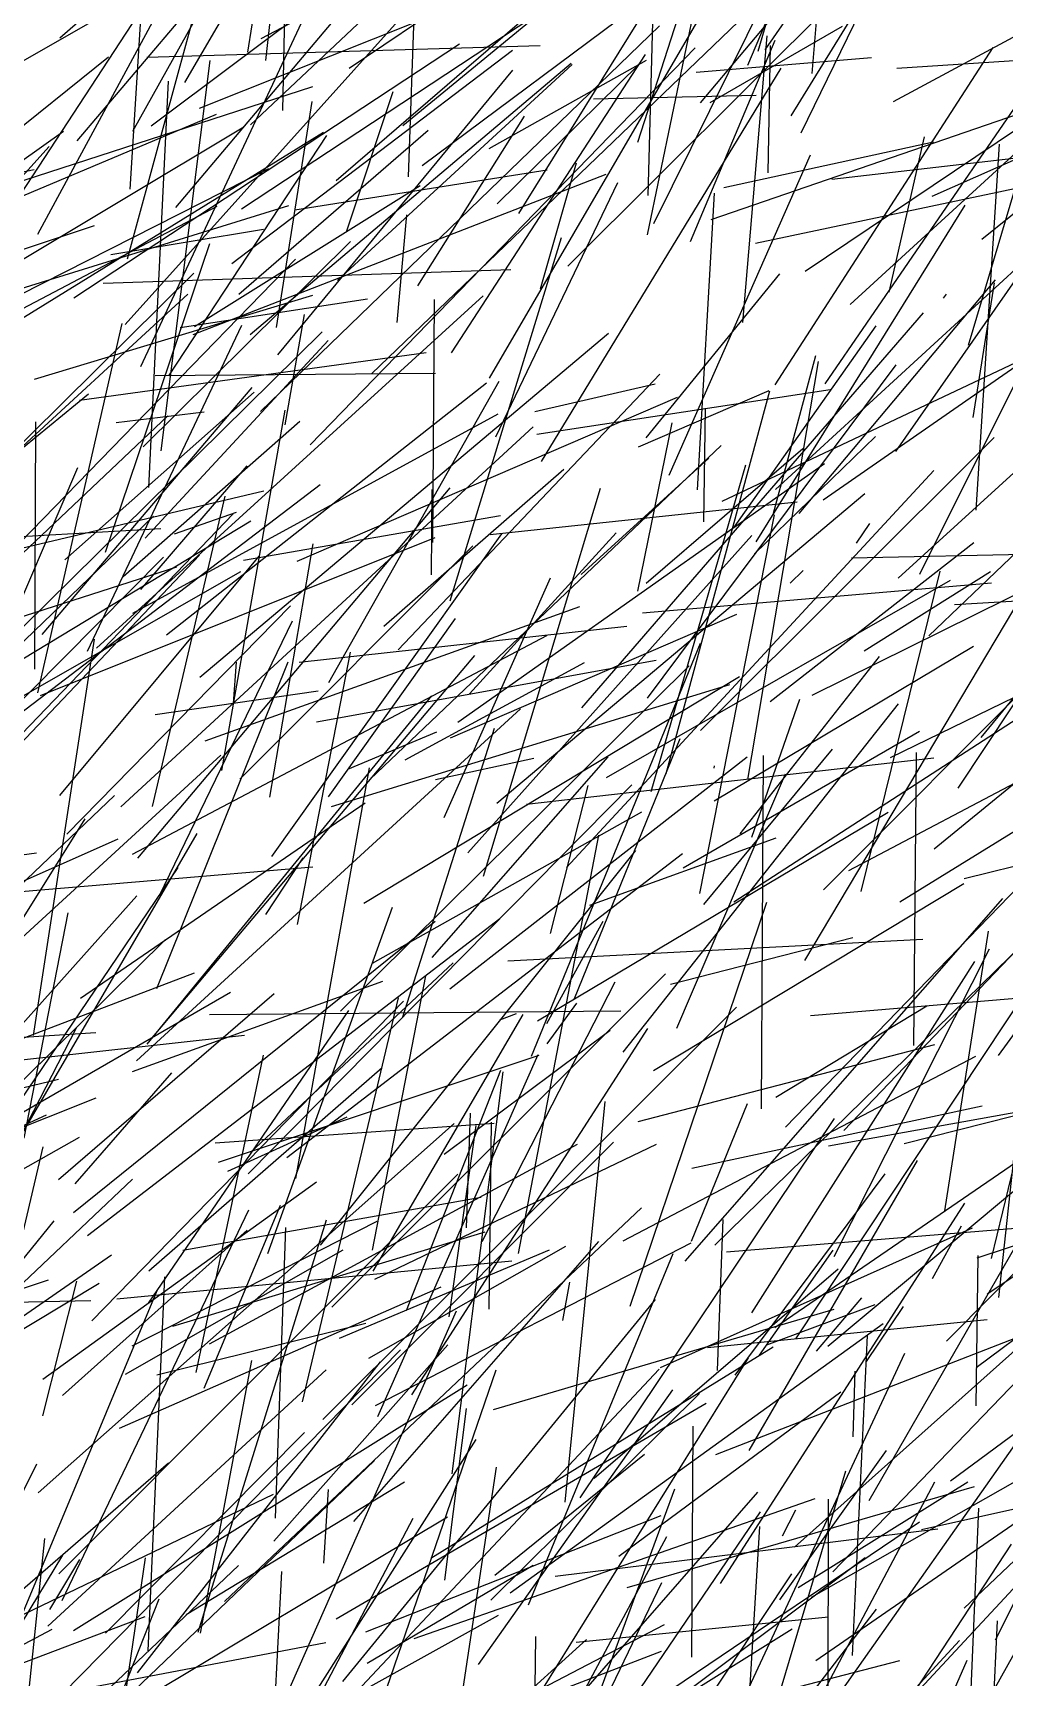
# Model space of a CAD drawing. Header units: metres. Extents: x 0 to 1019, y 0 to 619.
# Drawn here: x 125.5 to 171.8, y 483.9 to 562.3 of the extents above; entities that cross this region are included whole.
import ezdxf

# ---------------------------------------------------------------- set-up
doc = ezdxf.new("R2010")
doc.units = ezdxf.units.M

msp = doc.modelspace()

# ---------------------------------------------------------------- linework, layer by layer
at = {"color": 237}
for p, q in [((135.751, 561.392), (138.585, 578.896)), ((142.872, 548.495), (143.332, 553.635)), ((138.039, 507.685), (141.551, 527.263)), ((151.261, 478.658), (160.198, 491.792))]:
    msp.add_line(p, q, dxfattribs=at)
at = {"color": 12}
for p, q in [((160.088, 561.439), (165.049, 578.548)), ((153.648, 513.704), (166.776, 530.31)), ((149.2, 482.344), (159.617, 499.129))]:
    msp.add_line(p, q, dxfattribs=at)
at = {"color": 140}
for p, q in [((126.796, 562.07), (144.753, 577.71)), ((149.711, 550.105), (151.42, 556.112))]:
    msp.add_line(p, q, dxfattribs=at)
at = {"color": 230}
for p, q in [((137.423, 558.6), (137.777, 575.383)), ((144.55, 518.216), (152.927, 527.791)), ((133.676, 497.689), (137.32, 506.405))]:
    msp.add_line(p, q, dxfattribs=at)
at = {"color": 176}
for p, q in [((161.647, 558.341), (172.079, 575.25)), ((170.745, 552.469), (187.375, 565.916)), ((123.679, 499.318), (126.009, 509.189))]:
    msp.add_line(p, q, dxfattribs=at)
at = {"color": 77}
for p, q in [((132.756, 559.94), (141.237, 574.451)), ((118.538, 548.119), (137.711, 554.077)), ((139.334, 496.194), (159.05, 515.857)), ((139.356, 474.366), (151.894, 485.711))]:
    msp.add_line(p, q, dxfattribs=at)
at = {"color": 252}
for p, q in [((162.654, 560.369), (163.808, 574.005)), ((164.529, 537.279), (184.08, 537.698))]:
    msp.add_line(p, q, dxfattribs=at)
at = {"color": 62}
for p, q in [((132.318, 553.974), (148.405, 573.048)), ((152.231, 559.166), (159.98, 559.337))]:
    msp.add_line(p, q, dxfattribs=at)
at = {"color": 137}
msp.add_line((136.614, 560.981), (137.938, 572.753), dxfattribs=at)
at = {"color": 251}
for p, q in [((159.592, 560.768), (164.675, 572.795)), ((125.091, 509.603), (127.189, 520.343)), ((124.782, 510.078), (126.156, 510.716))]:
    msp.add_line(p, q, dxfattribs=at)
at = {"color": 51}
for p, q in [((160.417, 561.494), (168.077, 572.632)), ((153.439, 489.683), (164.021, 497.509))]:
    msp.add_line(p, q, dxfattribs=at)
at = {"color": 115}
for p, q in [((130.153, 554.851), (131.195, 571.857)), ((157.791, 558.977), (164.093, 562.624)), ((137.997, 553.862), (150.027, 555.767)), ((138.364, 497.042), (142.935, 516.291)), ((147.884, 476.612), (165.173, 489.613))]:
    msp.add_line(p, q, dxfattribs=at)
at = {"color": 245}
for p, q in [((154.348, 557.087), (159.042, 571.658)), ((161.425, 479.53), (174.824, 498.545)), ((128.779, 475.302), (130.874, 489.604))]:
    msp.add_line(p, q, dxfattribs=at)
at = {"color": 153}
for p, q in [((154.812, 552.679), (158.718, 571.568)), ((138.205, 532.304), (153.818, 534.022)), ((160.92, 511.557), (168.126, 515.918)), ((134.796, 508.032), (140.484, 510.628))]:
    msp.add_line(p, q, dxfattribs=at)
at = {"color": 210}
msp.add_line((143.416, 555.448), (143.966, 570.957), dxfattribs=at)
at = {"color": 164}
for p, q in [((162.134, 557.541), (168.841, 571.343)), ((127.456, 549.674), (145.841, 561.785)), ((139.767, 501.551), (155.664, 517.444))]:
    msp.add_line(p, q, dxfattribs=at)
at = {"color": 238}
for p, q in [((157.332, 558.971), (166.713, 570.134)), ((133.46, 558.71), (143.852, 562.86)), ((162.32, 550.947), (176.816, 560.696)), ((121.164, 513.9), (128.006, 524.831)), ((147.551, 475.322), (155.723, 490.617))]:
    msp.add_line(p, q, dxfattribs=at)
at = {"color": 5}
for p, q in [((131.146, 557.866), (147.112, 569.843)), ((151.319, 516.259), (156.37, 528.663)), ((167.863, 490.955), (186.659, 495.097))]:
    msp.add_line(p, q, dxfattribs=at)
at = {"color": 107}
for p, q in [((166.534, 559.025), (186.103, 569.604)), ((157.126, 560.426), (165.486, 561.128))]:
    msp.add_line(p, q, dxfattribs=at)
at = {"color": 180}
msp.add_line((130.275, 557.611), (136.435, 568.658), dxfattribs=at)
at = {"color": 132}
for p, q in [((140.584, 560.627), (152.844, 568.876)), ((152.858, 526.799), (169.25, 536.213))]:
    msp.add_line(p, q, dxfattribs=at)
at = {"color": 98}
for p, q in [((121.085, 548.731), (133.748, 568.098)), ((168.173, 477.69), (175.436, 490.678))]:
    msp.add_line(p, q, dxfattribs=at)
at = {"color": 44}
for p, q in [((125.751, 552.711), (134.01, 567.993)), ((149.44, 544.244), (155.174, 545.566)), ((132.257, 538.423), (135.221, 539.445))]:
    msp.add_line(p, q, dxfattribs=at)
at = {"color": 240}
for p, q in [((130.028, 551.53), (134.547, 568.142)), ((131.206, 525.418), (134.671, 540.219)), ((161.865, 465.893), (170.034, 484.721))]:
    msp.add_line(p, q, dxfattribs=at)
at = {"color": 14}
for p, q in [((151.01, 551.188), (168.101, 568.232)), ((136.396, 562.04), (146.874, 567.533)), ((166.686, 560.62), (186.429, 561.924)), ((122.642, 521.167), (138.856, 522.536))]:
    msp.add_line(p, q, dxfattribs=at)
at = {"color": 204}
msp.add_line((155.106, 553.219), (162.469, 568.1), dxfattribs=at)
at = {"color": 129}
for p, q in [((164.471, 549.357), (184.468, 567.704)), ((120.767, 529.884), (135.894, 539.037)), ((123.713, 467.816), (131.524, 487.639))]:
    msp.add_line(p, q, dxfattribs=at)
at = {"color": 10}
for p, q in [((127.627, 557.164), (136.192, 567.269)), ((170.33, 543.973), (171.34, 550.391))]:
    msp.add_line(p, q, dxfattribs=at)
at = {"color": 55}
for p, q in [((144.072, 555.974), (159.544, 567.518)), ((133.468, 531.578), (152.952, 547.979))]:
    msp.add_line(p, q, dxfattribs=at)
at = {"color": 73}
for p, q in [((148.676, 553.7), (157.159, 567.334)), ((122.047, 499.049), (129.254, 504.036))]:
    msp.add_line(p, q, dxfattribs=at)
at = {"color": 203}
for p, q in [((135.456, 553.909), (153.77, 566)), ((147.268, 545.848), (157.377, 563.187))]:
    msp.add_line(p, q, dxfattribs=at)
at = {"color": 141}
for p, q in [((135.891, 557.927), (144.877, 566.401)), ((125.584, 545.791), (138.86, 549.804)), ((145.767, 529.444), (163.249, 541.771)), ((171.543, 513.543), (177.738, 522.11)), ((165.246, 498.953), (167.014, 501.586))]:
    msp.add_line(p, q, dxfattribs=at)
at = {"color": 135}
for p, q in [((139.966, 555.259), (151.505, 565.226)), ((158.438, 554.934), (168.437, 557.109))]:
    msp.add_line(p, q, dxfattribs=at)
at = {"color": 198}
for p, q in [((129.904, 548.396), (144.615, 564.775)), ((140.286, 483.697), (155.189, 501.909))]:
    msp.add_line(p, q, dxfattribs=at)
at = {"color": 39}
for p, q in [((154.837, 554.549), (155.113, 564.823)), ((162.662, 530.722), (173.563, 536.125)), ((171.552, 502.004), (173.355, 518.739)), ((151.543, 468.681), (165.716, 487.155))]:
    msp.add_line(p, q, dxfattribs=at)
at = {"color": 172}
for p, q in [((141.65, 546.045), (160.655, 564.312)), ((133.935, 499.807), (151.462, 509.323))]:
    msp.add_line(p, q, dxfattribs=at)
at = {"color": 128}
for p, q in [((143.141, 557.89), (150.168, 563.654)), ((118.078, 507.288), (130.468, 521.164)), ((158.136, 498.533), (158.411, 505.731))]:
    msp.add_line(p, q, dxfattribs=at)
at = {"color": 40}
for p, q in [((111.189, 553.045), (129.015, 563.245)), ((140.181, 515.667), (156.787, 532.13)), ((126.23, 486.338), (139.488, 498.564))]:
    msp.add_line(p, q, dxfattribs=at)
at = {"color": 85}
for p, q in [((130.652, 546.405), (138.315, 562.781)), ((137.187, 546.958), (148.39, 560.521)), ((157.3, 521.27), (160.862, 539.33)), ((145.501, 493.6), (147.921, 512.767)), ((126.753, 488.841), (145.767, 507.895)), ((155.971, 483.335), (167.771, 491.306))]:
    msp.add_line(p, q, dxfattribs=at)
at = {"color": 6}
for p, q in [((136.353, 544.257), (155.383, 562.64)), ((154.564, 534.659), (171.208, 536.088)), ((155.099, 512.834), (169.885, 521.747))]:
    msp.add_line(p, q, dxfattribs=at)
at = {"color": 146}
for p, q in [((159.351, 548.499), (160.511, 562.166)), ((133.384, 486.047), (139.499, 505.719))]:
    msp.add_line(p, q, dxfattribs=at)
at = {"color": 17}
for p, q in [((130.936, 561.151), (149.696, 561.708)), ((150.946, 522.508), (168.457, 541.444)), ((147.762, 515.252), (148.564, 515.555)), ((158.067, 494.521), (176.194, 501.586))]:
    msp.add_line(p, q, dxfattribs=at)
at = {"color": 124}
for p, q in [((134.989, 551.301), (148.372, 561.472)), ((154.347, 535.687), (155.975, 543.719)), ((161.869, 500.041), (172.994, 516.804)), ((139.962, 486.688), (157.596, 496.975)), ((124.433, 477.632), (141.799, 494.237)), ((169.906, 475.36), (170.597, 491.968))]:
    msp.add_line(p, q, dxfattribs=at)
at = {"color": 66}
for p, q in [((138.735, 542.658), (157.081, 561.588)), ((148.261, 487.932), (166.044, 500.773)), ((162.632, 475.733), (172.162, 490.249)), ((155.713, 481.83), (166.837, 484.706))]:
    msp.add_line(p, q, dxfattribs=at)
at = {"color": 94}
for p, q in [((156.863, 552.364), (160.885, 561.95)), ((121.997, 528.371), (127.661, 541.584)), ((116.739, 535.796), (136.517, 540.475))]:
    msp.add_line(p, q, dxfattribs=at)
at = {"color": 59}
for p, q in [((160.553, 555.625), (160.672, 561.705)), ((130.659, 535.77), (135.719, 541.664)), ((171.198, 503.862), (172.829, 510.537)), ((142.525, 474.223), (161.701, 486.219))]:
    msp.add_line(p, q, dxfattribs=at)
at = {"color": 20}
for p, q in [((160.89, 545.52), (171.278, 561.605)), ((159.155, 474.699), (160.166, 491.084))]:
    msp.add_line(p, q, dxfattribs=at)
at = {"color": 120}
for p, q in [((119.135, 553.137), (129.116, 561.164)), ((154.803, 530.582), (166.655, 546.479)), ((169.054, 499.923), (188.524, 519.614))]:
    msp.add_line(p, q, dxfattribs=at)
at = {"color": 47}
msp.add_line((131.62, 542.38), (133.955, 560.983), dxfattribs=at)
at = {"color": 27}
msp.add_line((135.864, 547.924), (151.167, 560.864), dxfattribs=at)
at = {"color": 80}
for p, q in [((140.03, 550.49), (151.208, 560.797)), ((147.265, 556.793), (154.76, 560.999)), ((166.756, 536.3), (181.735, 549.988))]:
    msp.add_line(p, q, dxfattribs=at)
at = {"color": 139}
for p, q in [((145.47, 547.056), (154.708, 561.268)), ((123.046, 540.811), (133.18, 550.847))]:
    msp.add_line(p, q, dxfattribs=at)
at = {"color": 43}
msp.add_line((147.647, 554.149), (154.407, 560.806), dxfattribs=at)
at = {"color": 160}
for p, q in [((149.757, 541.872), (161.182, 560.624)), ((133.924, 515.507), (153.53, 515.681))]:
    msp.add_line(p, q, dxfattribs=at)
at = {"color": 169}
msp.add_line((170.112, 547.413), (174.171, 561.107), dxfattribs=at)
at = {"color": 87}
msp.add_line((124.51, 555.098), (138.862, 559.752), dxfattribs=at)
at = {"color": 163}
for p, q in [((131.033, 540.63), (131.968, 559.997)), ((139.612, 531.328), (147.732, 545.698)), ((118.407, 532.353), (132.374, 536.853)), ((129.929, 498.35), (140.299, 504.286)), ((150.776, 500.91), (151.101, 502.741))]:
    msp.add_line(p, q, dxfattribs=at)
at = {"color": 184}
for p, q in [((163.277, 545.571), (173.206, 560.031)), ((168.209, 533.56), (183.912, 548.576)), ((115.278, 523.875), (131.253, 539.26)), ((160.247, 511.009), (160.333, 527.854)), ((120.514, 512.663), (133.21, 517.485)), ((159.775, 501.28), (170.406, 518.032)), ((145.357, 501.09), (146.632, 510.213)), ((132.658, 504.264), (146.885, 506.797)), ((127.44, 486.138), (146.21, 497.845))]:
    msp.add_line(p, q, dxfattribs=at)
at = {"color": 50}
for p, q in [((137.124, 548.253), (138.818, 559.036)), ((157.483, 520.744), (163.625, 528.148))]:
    msp.add_line(p, q, dxfattribs=at)
at = {"color": 188}
for p, q in [((140.458, 552.813), (142.676, 559.509)), ((125.605, 531.974), (125.654, 543.762)), ((136.493, 472.121), (137.375, 488.952))]:
    msp.add_line(p, q, dxfattribs=at)
at = {"color": 74}
for p, q in [((119.469, 552.186), (134.268, 558.436)), ((115.331, 501.578), (128.281, 501.874))]:
    msp.add_line(p, q, dxfattribs=at)
at = {"color": 200}
for p, q in [((143.855, 550.246), (148.94, 558.335)), ((127.446, 506.069), (144.686, 519.953)), ((158.988, 498.305), (166.135, 507.9))]:
    msp.add_line(p, q, dxfattribs=at)
at = {"color": 170}
for p, q in [((157.835, 553.404), (173.7, 558.857)), ((120.923, 533.912), (138.032, 551.519))]:
    msp.add_line(p, q, dxfattribs=at)
at = {"color": 2}
for p, q in [((107.219, 543.528), (126.964, 557.621)), ((120.044, 504.208), (132.438, 522.512))]:
    msp.add_line(p, q, dxfattribs=at)
at = {"color": 151}
for p, q in [((117.482, 546.994), (135.569, 557.82)), ((136.899, 523.035), (147.857, 538.426)), ((126.725, 507.63), (137.013, 516.505)), ((136.998, 490.398), (145.292, 499.752))]:
    msp.add_line(p, q, dxfattribs=at)
at = {"color": 219}
for p, q in [((121.388, 546.465), (139.371, 557.576)), ((127.782, 516.276), (141.357, 525.595)), ((141.702, 517.942), (154.532, 525.17))]:
    msp.add_line(p, q, dxfattribs=at)
at = {"color": 92}
for p, q in [((131.991, 545.954), (139.529, 557.414)), ((150.405, 488.724), (168.638, 490.978))]:
    msp.add_line(p, q, dxfattribs=at)
at = {"color": 125}
for p, q in [((135.334, 549.845), (144.345, 557.67)), ((157.979, 527.249), (158.004, 527.366))]:
    msp.add_line(p, q, dxfattribs=at)
at = {"color": 69}
for p, q in [((168.373, 554.525), (175.896, 557.852)), ((149.115, 482.707), (155.47, 485.152))]:
    msp.add_line(p, q, dxfattribs=at)
at = {"color": 9}
for p, q in [((109.763, 538.634), (126.29, 556.891)), ((169.614, 526.294), (180.461, 542.681))]:
    msp.add_line(p, q, dxfattribs=at)
at = {"color": 220}
for p, q in [((163.596, 555.332), (179.316, 557.154)), ((159.652, 483.437), (167.076, 499.36)), ((122.105, 483.491), (130.869, 486.794))]:
    msp.add_line(p, q, dxfattribs=at)
at = {"color": 23}
for p, q in [((166.32, 549.945), (168.011, 557.345)), ((140.119, 500.066), (150.14, 504.285)), ((128.969, 486.006), (138.453, 495.571))]:
    msp.add_line(p, q, dxfattribs=at)
at = {"color": 32}
for p, q in [((170.473, 539.555), (171.576, 556.993)), ((137.621, 508.691), (156.467, 523.179))]:
    msp.add_line(p, q, dxfattribs=at)
at = {"color": 234}
for p, q in [((117.388, 546.017), (136.762, 555.843)), ((141.285, 520.809), (159.191, 531.612)), ((111.861, 478.464), (126.424, 486.189))]:
    msp.add_line(p, q, dxfattribs=at)
at = {"color": 247}
for p, q in [((155.833, 541.216), (162.568, 556.483)), ((131.416, 498.328), (141.374, 500.788))]:
    msp.add_line(p, q, dxfattribs=at)
at = {"color": 68}
for p, q in [((106.243, 551.843), (125.573, 555.786)), ((113.388, 491.67), (130.261, 507.659))]:
    msp.add_line(p, q, dxfattribs=at)
at = {"color": 159}
for p, q in [((133.147, 547.917), (152.831, 555.561)), ((130.768, 542.567), (140.654, 552.351)), ((134.199, 509.376), (147.5, 510.316))]:
    msp.add_line(p, q, dxfattribs=at)
at = {"color": 211}
for p, q in [((133.222, 548.311), (143.966, 555.026)), ((144.581, 538.008), (144.66, 549.589)), ((131.339, 545.967), (144.695, 546.076)), ((129.705, 525.411), (149.358, 543.514)), ((146.746, 484.506), (156.02, 497.611))]:
    msp.add_line(p, q, dxfattribs=at)
at = {"color": 113}
msp.add_line((147.577, 543.038), (153.396, 555.167), dxfattribs=at)
at = {"color": 16}
for p, q in [((159.947, 552.271), (174.017, 555.241)), ((160.799, 539.34), (162.83, 546.927)), ((122.804, 486.167), (131.97, 494.132))]:
    msp.add_line(p, q, dxfattribs=at)
at = {"color": 49}
for p, q in [((166.636, 542.342), (175.711, 555.359)), ((157.193, 540.515), (157.998, 554.669)), ((128.858, 550.37), (148.293, 551.022)), ((134.51, 527.143), (137.544, 544.318)), ((156.907, 504.698), (159.576, 511.252)), ((120.579, 483.772), (125.705, 494.082))]:
    msp.add_line(p, q, dxfattribs=at)
at = {"color": 126}
for p, q in [((160.914, 540.528), (176.5, 554.859)), ((162.571, 515.452), (182.144, 517.095)), ((130.504, 484.122), (142.072, 498.937))]:
    msp.add_line(p, q, dxfattribs=at)
at = {"color": 106}
for p, q in [((167.789, 536.497), (176.883, 554.756)), ((143.684, 485.758), (162.804, 492.419))]:
    msp.add_line(p, q, dxfattribs=at)
at = {"color": 81}
for p, q in [((122.136, 547.643), (134.302, 554.038)), ((168.382, 502.918), (169.777, 505.434)), ((161.115, 487.593), (166.192, 494.712)), ((147.531, 488.778), (154.665, 494.538))]:
    msp.add_line(p, q, dxfattribs=at)
at = {"color": 1}
for p, q in [((159.987, 538.045), (169.942, 554.09)), ((115.813, 494.986), (128.678, 502.697))]:
    msp.add_line(p, q, dxfattribs=at)
at = {"color": 148}
for p, q in [((109.334, 546.769), (128.451, 553.124)), ((128.109, 532.819), (135.469, 548.363))]:
    msp.add_line(p, q, dxfattribs=at)
at = {"color": 31}
msp.add_line((129.226, 551.742), (136.507, 552.943), dxfattribs=at)
at = {"color": 109}
msp.add_line((128.976, 537.543), (133.946, 552.266), dxfattribs=at)
at = {"color": 183}
for p, q in [((145.393, 535.223), (150.709, 552.548)), ((149.567, 515.204), (166.273, 525.156))]:
    msp.add_line(p, q, dxfattribs=at)
at = {"color": 205}
for p, q in [((154.735, 542.995), (161.107, 550.82)), ((139.215, 504.504), (154.246, 523.317))]:
    msp.add_line(p, q, dxfattribs=at)
at = {"color": 186}
for p, q in [((162.037, 539.383), (171.385, 550.533)), ((147.628, 525.572), (165.163, 540.34))]:
    msp.add_line(p, q, dxfattribs=at)
at = {"color": 196}
for p, q in [((114.121, 532.563), (132.892, 549.85)), ((152.063, 520.714), (160.942, 523.919))]:
    msp.add_line(p, q, dxfattribs=at)
at = {"color": 45}
msp.add_line((128.536, 532.976), (146.977, 549.763), dxfattribs=at)
at = {"color": 108}
for p, q in [((132.537, 548.26), (141.467, 549.619)), ((141.731, 503.269), (148.885, 515.509))]:
    msp.add_line(p, q, dxfattribs=at)
at = {"color": 130}
for p, q in [((163.175, 540.048), (177.784, 550.192)), ((117.836, 505.26), (131.823, 519.066)), ((155.423, 498.678), (170.299, 505.338))]:
    msp.add_line(p, q, dxfattribs=at)
at = {"color": 133}
msp.add_line((168.91, 549.648), (169.056, 549.849), dxfattribs=at)
at = {"color": 61}
msp.add_line((137.54, 543.624), (138.457, 548.869), dxfattribs=at)
at = {"color": 34}
msp.add_line((151.681, 530.122), (167.965, 548.964), dxfattribs=at)
at = {"color": 131}
for p, q in [((121.522, 530.518), (139.301, 548.057)), ((112.748, 521.484), (125.678, 523.205)), ((140.809, 491.331), (152.483, 504.679))]:
    msp.add_line(p, q, dxfattribs=at)
at = {"color": 190}
for p, q in [((125.745, 530.838), (129.769, 548.44)), ((149.537, 543.164), (163.517, 545.302)), ((156.506, 522.5), (167.769, 529.015)), ((138.489, 477.504), (155.624, 486.413))]:
    msp.add_line(p, q, dxfattribs=at)
at = {"color": 86}
for p, q in [((158.363, 539.972), (175.937, 548.29)), ((138.152, 481.054), (143.63, 491.484))]:
    msp.add_line(p, q, dxfattribs=at)
at = {"color": 121}
for p, q in [((158.953, 538.76), (165.701, 548.334)), ((163.698, 503.971), (171.109, 518.626))]:
    msp.add_line(p, q, dxfattribs=at)
at = {"color": 231}
for p, q in [((130.859, 538.21), (139.592, 547.635)), ((128.372, 481.451), (145.275, 491.559))]:
    msp.add_line(p, q, dxfattribs=at)
at = {"color": 235}
for p, q in [((127.737, 544.79), (144.253, 547.066)), ((118.462, 526.942), (135.418, 536.624)), ((124.322, 486.549), (136.976, 492.637))]:
    msp.add_line(p, q, dxfattribs=at)
at = {"color": 30}
for p, q in [((159.592, 526.703), (162.96, 546.642)), ((158.917, 520.87), (178.534, 533.577)), ((148.144, 518.058), (167.933, 519.091)), ((141.531, 499.116), (150.911, 504.451))]:
    msp.add_line(p, q, dxfattribs=at)
at = {"color": 212}
msp.add_line((131.88, 533.602), (147.137, 545.621), dxfattribs=at)
at = {"color": 54}
for p, q in [((142.929, 532.894), (155.4, 546.037)), ((138.113, 537.119), (156.236, 544.935)), ((140.706, 496.895), (153.184, 509.417)), ((145.153, 488.529), (146.182, 496.711))]:
    msp.add_line(p, q, dxfattribs=at)
at = {"color": 96}
msp.add_line((111.789, 531.653), (128.158, 545.1), dxfattribs=at)
at = {"color": 67}
for p, q in [((125.953, 533.618), (135.963, 545.402)), ((118.339, 473.09), (135.306, 489.233))]:
    msp.add_line(p, q, dxfattribs=at)
at = {"color": 82}
for p, q in [((127.041, 537.18), (136.055, 545.17)), ((164.693, 480.012), (177.414, 493.699))]:
    msp.add_line(p, q, dxfattribs=at)
at = {"color": 199}
for p, q in [((154.372, 542.563), (160.604, 545.253)), ((127.53, 507.428), (132.13, 512.722)), ((137.083, 491.491), (137.563, 505.345)), ((125.986, 496.36), (127.601, 502.786))]:
    msp.add_line(p, q, dxfattribs=at)
at = {"color": 233}
for p, q in [((155.703, 526.99), (160.637, 545.234)), ((150.884, 492.258), (152.783, 511.355)), ((126.918, 497.335), (135.73, 505.222))]:
    msp.add_line(p, q, dxfattribs=at)
at = {"color": 91}
for p, q in [((114.061, 527.111), (131.944, 544.05)), ((130.952, 514.09), (144.531, 530.702))]:
    msp.add_line(p, q, dxfattribs=at)
at = {"color": 144}
for p, q in [((129.483, 543.721), (133.679, 544.233)), ((149.275, 513.51), (157.326, 533.201)), ((165.368, 492.338), (173.65, 506.726)), ((161.815, 490.104), (174.382, 501.338))]:
    msp.add_line(p, q, dxfattribs=at)
at = {"color": 154}
for p, q in [((130.28, 534.636), (147.693, 544.136)), ((133.731, 528.546), (151.588, 534.962)), ((141.843, 496.858), (156.889, 504.623))]:
    msp.add_line(p, q, dxfattribs=at)
at = {"color": 243}
for p, q in [((157.486, 538.992), (157.569, 544.408)), ((160.657, 530.433), (170.365, 538.001)), ((167.506, 514.02), (167.626, 527.998)), ((126.911, 487.562), (135.802, 506.195)), ((125.336, 483.323), (126.085, 490.522))]:
    msp.add_line(p, q, dxfattribs=at)
at = {"color": 214}
for p, q in [((129.819, 536.391), (138.23, 543.785)), ((123.977, 529.155), (139.199, 540.767)), ((147.309, 538.385), (161.944, 539.951))]:
    msp.add_line(p, q, dxfattribs=at)
at = {"color": 33}
msp.add_line((141.59, 526.725), (158.316, 542.625), dxfattribs=at)
at = {"color": 248}
for p, q in [((154.735, 536.062), (162.208, 542.487)), ((170.521, 503.908), (190.298, 510.429))]:
    msp.add_line(p, q, dxfattribs=at)
at = {"color": 118}
for p, q in [((157.334, 529.039), (171.323, 543.013)), ((150.013, 515.071), (152.7, 519.949)), ((168.972, 506.148), (171.058, 519.478))]:
    msp.add_line(p, q, dxfattribs=at)
at = {"color": 194}
for p, q in [((159.905, 537.47), (165.677, 543.06)), ((124.577, 528.039), (133.447, 537.405)), ((143.571, 497.371), (154.823, 514.83)), ((162.828, 484.71), (178.059, 495.23))]:
    msp.add_line(p, q, dxfattribs=at)
at = {"color": 13}
for p, q in [((151.649, 536.483), (157.724, 542.03)), ((139.034, 529.456), (155.217, 532.397)), ((153.843, 488.19), (170.393, 492.991)), ((121.86, 481.337), (126.942, 489.727))]:
    msp.add_line(p, q, dxfattribs=at)
at = {"color": 117}
msp.add_line((154.986, 526.13), (159.493, 541.713), dxfattribs=at)
at = {"color": 111}
msp.add_line((142.235, 534.018), (150.818, 541.495), dxfattribs=at)
at = {"color": 201}
for p, q in [((130.52, 522.963), (145.403, 540.614)), ((153.651, 504.71), (170.462, 513.513)), ((161.981, 488.183), (170.075, 493.225))]:
    msp.add_line(p, q, dxfattribs=at)
at = {"color": 189}
for p, q in [((144.503, 536.468), (144.541, 540.528)), ((131.113, 514.29), (146.574, 532.614)), ((127.93, 475.881), (147.708, 486.867))]:
    msp.add_line(p, q, dxfattribs=at)
at = {"color": 149}
for p, q in [((146.994, 522.096), (152.573, 540.591)), ((142.206, 482.872), (147.587, 498.563))]:
    msp.add_line(p, q, dxfattribs=at)
at = {"color": 41}
for p, q in [((116.139, 519.687), (135.057, 539.379)), ((156.605, 503.739), (171.735, 521.034)), ((121.292, 512.926), (135.597, 514.517))]:
    msp.add_line(p, q, dxfattribs=at)
at = {"color": 162}
for p, q in [((121.421, 538.09), (131.607, 538.667)), ((139.609, 525.875), (145.659, 534.387)), ((118.334, 496.891), (127.594, 514.865)), ((141.442, 484.578), (149.349, 489.252))]:
    msp.add_line(p, q, dxfattribs=at)
at = {"color": 218}
for p, q in [((135.549, 537.165), (147.797, 539.3)), ((156.198, 514.855), (161.376, 526.969))]:
    msp.add_line(p, q, dxfattribs=at)
at = {"color": 78}
for p, q in [((163.194, 521.44), (180.517, 538.823)), ((162.628, 487.715), (177.211, 496.015))]:
    msp.add_line(p, q, dxfattribs=at)
at = {"color": 52}
for p, q in [((164.767, 537.977), (165.409, 538.911)), ((134.648, 487.521), (154.516, 506.29))]:
    msp.add_line(p, q, dxfattribs=at)
at = {"color": 19}
msp.add_line((170.716, 528.712), (178.81, 538.587), dxfattribs=at)
at = {"color": 37}
msp.add_line((125.872, 530.709), (144.678, 538.252), dxfattribs=at)
at = {"color": 89}
for p, q in [((135.383, 526.722), (146.475, 537.854)), ((151.597, 492.452), (163.724, 510.55))]:
    msp.add_line(p, q, dxfattribs=at)
at = {"color": 197}
for p, q in [((136.806, 525.862), (138.863, 537.946)), ((159.23, 524.118), (165.86, 532.578)), ((128.326, 500.89), (143.173, 516.136)), ((141.816, 502.889), (155.233, 509.327))]:
    msp.add_line(p, q, dxfattribs=at)
at = {"color": 72}
for p, q in [((146.245, 523.203), (159.786, 538.344)), ((148.654, 504.102), (152.488, 524.05))]:
    msp.add_line(p, q, dxfattribs=at)
at = {"color": 255}
for p, q in [((146.323, 530.783), (153.316, 538.47)), ((112.909, 518.284), (131.734, 537.314))]:
    msp.add_line(p, q, dxfattribs=at)
at = {"color": 207}
for p, q in [((126.802, 525.95), (136.293, 537.357)), ((161.601, 536.072), (162.221, 536.672)), ((136.616, 520.274), (138.391, 522.965)), ((170.463, 498.666), (182.814, 507.862))]:
    msp.add_line(p, q, dxfattribs=at)
at = {"color": 145}
for p, q in [((162.31, 518.077), (173.558, 537)), ((158.288, 488.366), (169.929, 506.501))]:
    msp.add_line(p, q, dxfattribs=at)
at = {"color": 181}
msp.add_line((145.114, 524.901), (150.189, 536.324), dxfattribs=at)
at = {"color": 179}
for p, q in [((164.984, 521.374), (168.761, 536.643)), ((169.251, 493.262), (183.758, 504.056))]:
    msp.add_line(p, q, dxfattribs=at)
at = {"color": 18}
for p, q in [((165.127, 532.843), (171.162, 536.618)), ((145.115, 508.842), (153.023, 514.755))]:
    msp.add_line(p, q, dxfattribs=at)
at = {"color": 70}
for p, q in [((166.391, 527.751), (183.964, 536.31)), ((144.704, 526.704), (149.389, 527.716)), ((147.267, 501.449), (147.373, 510.376))]:
    msp.add_line(p, q, dxfattribs=at)
at = {"color": 24}
for p, q in [((169.444, 535.052), (186.797, 536.058)), ((163.439, 509.242), (183.353, 512.812))]:
    msp.add_line(p, q, dxfattribs=at)
at = {"color": 166}
for p, q in [((127.124, 524.099), (137.798, 534.984)), ((143.142, 515.386), (147.515, 529.152))]:
    msp.add_line(p, q, dxfattribs=at)
at = {"color": 244}
for p, q in [((131.539, 521.183), (137.888, 534.275)), ((169.9, 521.993), (181.785, 524.895))]:
    msp.add_line(p, q, dxfattribs=at)
at = {"color": 187}
for p, q in [((145.414, 528.693), (159.056, 534.587)), ((161.385, 510.123), (173.498, 522.647))]:
    msp.add_line(p, q, dxfattribs=at)
at = {"color": 157}
msp.add_line((168.471, 523.404), (181.956, 534.42), dxfattribs=at)
at = {"color": 7}
msp.add_line((125.545, 514.506), (128.452, 533.396), dxfattribs=at)
at = {"color": 35}
msp.add_line((130.255, 523.146), (150.015, 533.58), dxfattribs=at)
at = {"color": 223}
for p, q in [((131.427, 516.746), (137.68, 532.31)), ((160.191, 477.552), (168.506, 493.216))]:
    msp.add_line(p, q, dxfattribs=at)
at = {"color": 165}
for p, q in [((135.07, 530.323), (135.221, 532.294)), ((137.008, 481.69), (145.704, 501.375))]:
    msp.add_line(p, q, dxfattribs=at)
at = {"color": 171}
for p, q in [((138.13, 519.794), (140.647, 532.773)), ((158.663, 474.935), (164.262, 493.739))]:
    msp.add_line(p, q, dxfattribs=at)
at = {"color": 226}
for p, q in [((157.981, 525.691), (170.345, 533.063)), ((122.426, 505.415), (133.343, 524.128)), ((147.467, 496.667), (163.708, 501.459))]:
    msp.add_line(p, q, dxfattribs=at)
at = {"color": 224}
for p, q in [((143.26, 527.642), (151.803, 532.281)), ((130.257, 512.792), (142.199, 517.092)), ((139.384, 489.34), (139.6, 492.86))]:
    msp.add_line(p, q, dxfattribs=at)
at = {"color": 84}
for p, q in [((131.338, 529.805), (139.107, 530.94)), ((132.811, 486.897), (143.217, 493.225))]:
    msp.add_line(p, q, dxfattribs=at)
at = {"color": 60}
msp.add_line((139.749, 525.418), (158.728, 531.236), dxfattribs=at)
at = {"color": 227}
msp.add_line((164.407, 522.365), (180.761, 531.004), dxfattribs=at)
at = {"color": 119}
for p, q in [((166.836, 520.872), (183.902, 531.426)), ((170.468, 496.85), (170.573, 504.013)), ((126.326, 487.131), (127.745, 489.516))]:
    msp.add_line(p, q, dxfattribs=at)
at = {"color": 56}
msp.add_line((130.451, 513.289), (148.756, 530.078), dxfattribs=at)
at = {"color": 102}
for p, q in [((159.779, 523.962), (162.067, 530.541)), ((155.908, 516.945), (164.592, 519.167)), ((152.26, 493.391), (163.9, 503.382))]:
    msp.add_line(p, q, dxfattribs=at)
at = {"color": 249}
msp.add_line((140.527, 527.199), (144.76, 528.984), dxfattribs=at)
at = {"color": 112}
msp.add_line((121.117, 515.609), (134.469, 527.868), dxfattribs=at)
at = {"color": 236}
msp.add_line((145.383, 516.72), (159.564, 527.785), dxfattribs=at)
at = {"color": 57}
msp.add_line((149.04, 525.531), (168.455, 527.746), dxfattribs=at)
at = {"color": 174}
msp.add_line((135.767, 507.898), (154.06, 526.459), dxfattribs=at)
at = {"color": 177}
for p, q in [((150.183, 519.364), (151.976, 526.422)), ((146.18, 505.332), (146.363, 510.793))]:
    msp.add_line(p, q, dxfattribs=at)
at = {"color": 93}
for p, q in [((121.737, 518.634), (129.409, 525.938)), ((164.58, 484.944), (165.293, 500.195))]:
    msp.add_line(p, q, dxfattribs=at)
at = {"color": 221}
msp.add_line((122.612, 520.79), (129.579, 523.875), dxfattribs=at)
at = {"color": 36}
msp.add_line((164.16, 509.966), (177.036, 523.439), dxfattribs=at)
at = {"color": 225}
msp.add_line((158.008, 504.504), (175.519, 521.634), dxfattribs=at)
at = {"color": 156}
for p, q in [((136.712, 504.106), (142.657, 520.613)), ((163.421, 472.673), (163.426, 492.39)), ((170.676, 470.093), (171.491, 486.588))]:
    msp.add_line(p, q, dxfattribs=at)
at = {"color": 143}
for p, q in [((153.976, 501.597), (160.498, 520.861)), ((131.031, 503.281), (142.166, 512.982))]:
    msp.add_line(p, q, dxfattribs=at)
at = {"color": 222}
for p, q in [((128.108, 504.965), (147.773, 520.073)), ((143.32, 501.396), (147.815, 512.848))]:
    msp.add_line(p, q, dxfattribs=at)
at = {"color": 185}
for p, q in [((135.877, 508.916), (145.541, 517.97)), ((125.756, 492.694), (145.594, 510.309)), ((144.913, 476.112), (147.612, 493.919)), ((171.39, 485.684), (174.646, 492.201))]:
    msp.add_line(p, q, dxfattribs=at)
at = {"color": 193}
msp.add_line((141.706, 504.266), (144.242, 517.344), dxfattribs=at)
at = {"color": 175}
for p, q in [((146.919, 504.675), (153.271, 517.067)), ((154.362, 510.399), (168.503, 514.075)), ((154.212, 468.91), (169.682, 485.659))]:
    msp.add_line(p, q, dxfattribs=at)
at = {"color": 65}
msp.add_line((118.168, 506.879), (134.934, 516.562), dxfattribs=at)
at = {"color": 202}
for p, q in [((150.024, 514.11), (151.432, 516.047)), ((117.933, 500.099), (126.262, 502.858))]:
    msp.add_line(p, q, dxfattribs=at)
at = {"color": 168}
for p, q in [((131.024, 501.741), (140.566, 515.693)), ((170.993, 502.182), (185.769, 512.025)), ((160.88, 500.579), (176.383, 511.217)), ((148.815, 474.499), (155.485, 488.429))]:
    msp.add_line(p, q, dxfattribs=at)
at = {"color": 178}
for p, q in [((117.949, 513.959), (128.507, 514.646)), ((159.653, 494.719), (167.682, 508.545)), ((124.809, 480.964), (143.026, 499.521))]:
    msp.add_line(p, q, dxfattribs=at)
at = {"color": 90}
msp.add_line((133.299, 498.428), (136.497, 513.567), dxfattribs=at)
at = {"color": 127}
for p, q in [((134.364, 508.46), (149.64, 513.562)), ((125.978, 498.109), (139.035, 507.527))]:
    msp.add_line(p, q, dxfattribs=at)
at = {"color": 29}
msp.add_line((141.956, 496.334), (149.592, 513.591), dxfattribs=at)
at = {"color": 142}
msp.add_line((167.046, 509.356), (184.389, 513.725), dxfattribs=at)
at = {"color": 147}
msp.add_line((109.755, 508.394), (126.725, 512.412), dxfattribs=at)
at = {"color": 71}
msp.add_line((109.413, 503.894), (128.528, 511.531), dxfattribs=at)
at = {"color": 239}
msp.add_line((156.911, 508.176), (170.753, 511.146), dxfattribs=at)
at = {"color": 192}
msp.add_line((163.394, 499.692), (177.379, 511.377), dxfattribs=at)
at = {"color": 246}
msp.add_line((111.107, 500.3), (127.733, 509.65), dxfattribs=at)
at = {"color": 48}
msp.add_line((111.742, 487.432), (126.531, 505.668), dxfattribs=at)
at = {"color": 75}
for p, q in [((130.238, 499.699), (141.921, 505.651)), ((132.186, 500.637), (147.071, 505.142)), ((141.378, 486.064), (155.451, 491.617))]:
    msp.add_line(p, q, dxfattribs=at)
at = {"color": 99}
msp.add_line((158.572, 504.18), (176.262, 505.636), dxfattribs=at)
at = {"color": 206}
msp.add_line((149.14, 487.358), (156.035, 504.104), dxfattribs=at)
at = {"color": 76}
for p, q in [((160.144, 499.258), (163.662, 504.267)), ((157.673, 499.622), (170.997, 500.959))]:
    msp.add_line(p, q, dxfattribs=at)
at = {"color": 136}
msp.add_line((129.518, 501.948), (148.345, 503.751), dxfattribs=at)
at = {"color": 114}
msp.add_line((129.643, 495.787), (144.969, 502.522), dxfattribs=at)
at = {"color": 208}
for p, q in [((131.009, 485.162), (131.802, 502.997)), ((154.966, 478.735), (161.692, 488.836))]:
    msp.add_line(p, q, dxfattribs=at)
at = {"color": 213}
msp.add_line((169.894, 487.193), (186.569, 503.036), dxfattribs=at)
at = {"color": 138}
for p, q in [((124.111, 484.743), (131.44, 502.349)), ((163.644, 488.931), (173.331, 498.995))]:
    msp.add_line(p, q, dxfattribs=at)
at = {"color": 209}
for p, q in [((162.867, 499.449), (165.025, 501.987)), ((133.495, 486.008), (135.948, 499.013))]:
    msp.add_line(p, q, dxfattribs=at)
at = {"color": 250}
msp.add_line((160.492, 499.754), (165.661, 501.68), dxfattribs=at)
at = {"color": 103}
msp.add_line((144.485, 489.581), (160.788, 499.659), dxfattribs=at)
at = {"color": 134}
msp.add_line((136.824, 478.834), (155.36, 498.587), dxfattribs=at)
at = {"color": 101}
for p, q in [((164.603, 495.368), (164.702, 498.5)), ((161.241, 490.64), (161.874, 491.881))]:
    msp.add_line(p, q, dxfattribs=at)
at = {"color": 58}
msp.add_line((147.345, 487.586), (157.283, 497.426), dxfattribs=at)
at = {"color": 195}
msp.add_line((156.916, 484.863), (156.983, 495.879), dxfattribs=at)
at = {"color": 28}
msp.add_line((134.559, 476.226), (146.64, 495.241), dxfattribs=at)
at = {"color": 83}
msp.add_line((143.031, 473.239), (160.064, 492.724), dxfattribs=at)
at = {"color": 97}
msp.add_line((150.744, 478.36), (156.101, 492.886), dxfattribs=at)
at = {"color": 152}
msp.add_line((151.408, 485.578), (163.425, 486.784), dxfattribs=at)
at = {"color": 242}
msp.add_line((124.719, 482.753), (139.478, 485.558), dxfattribs=at)
at = {"color": 105}
msp.add_line((149.34, 471.349), (149.476, 485.839), dxfattribs=at)

doc.saveas('drawing.dxf')
